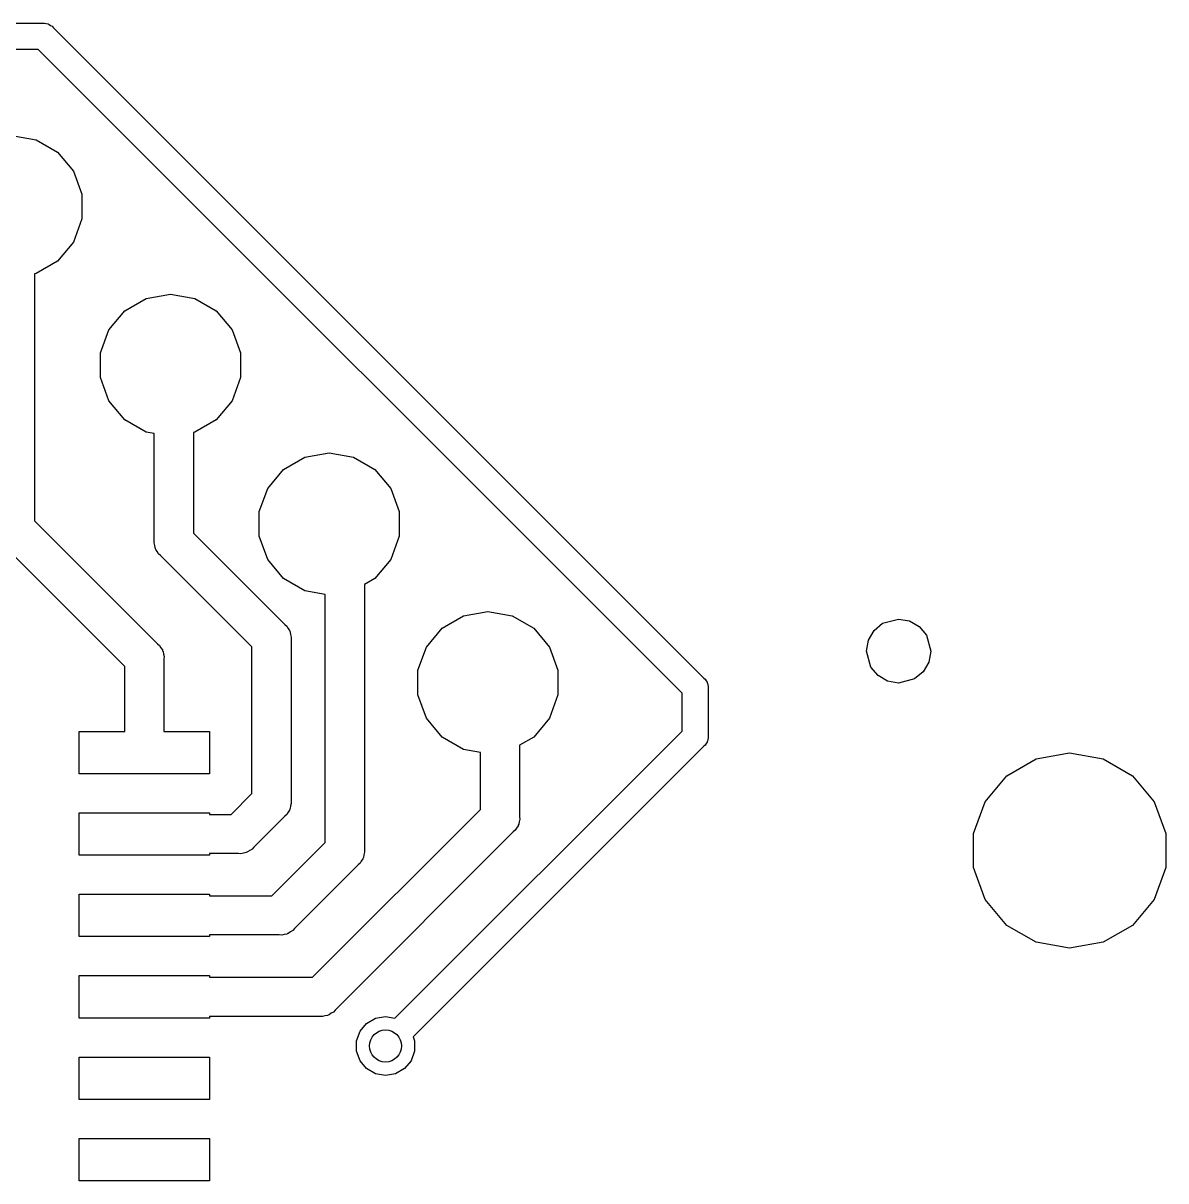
# Model space of a CAD drawing. Extents: x 109.3 to 187.7, y -145.2 to -64.7.
# Drawn here: x 169.9 to 187.72, y -94.03 to -75.97 of the extents above; entities that cross this region are included whole.
import ezdxf

# ---------------------------------------------------------------- set-up
doc = ezdxf.new("R2010")
doc.units = 0
doc.header["$MEASUREMENT"] = 0
doc.layers.add('BLACK', color=7, linetype='CONTINUOUS')

msp = doc.modelspace()

# ---------------------------------------------------------------- linework, layer by layer
at = {"layer": 'BLACK', "linetype": 'CONTINUOUS'}
for p, q in [((169.592, -75.9714), (170.209, -75.9714)), ((170.209, -75.9714), (170.236, -75.9691)), ((170.236, -75.9691), (170.262, -75.976)), ((170.262, -75.976), (170.289, -75.9807)), ((170.289, -75.9807), (170.297, -75.9852)), ((170.297, -75.9852), (170.305, -75.9876)), ((170.305, -75.9876), (170.327, -76.0031)), ((170.327, -76.0031), (170.351, -76.0165)), ((170.351, -76.0165), (170.368, -76.0372)), ((170.368, -76.0372), (180.516, -86.1846)), ((170.134, -76.3778), (169.667, -76.3778)), ((180.175, -86.4188), (170.134, -76.3778)), ((169.724, -77.7215), (170.104, -77.7884)), ((170.104, -77.7884), (170.437, -77.9809)), ((170.437, -77.9809), (170.685, -78.276)), ((170.685, -78.276), (170.817, -78.6379)), ((170.817, -78.6379), (170.817, -79.0231)), ((170.817, -79.0231), (170.685, -79.385)), ((170.685, -79.385), (170.437, -79.6801)), ((170.437, -79.6801), (170.104, -79.8727)), ((170.104, -79.8727), (170.078, -79.8772)), ((170.078, -79.8772), (170.078, -83.7318)), ((171.486, -80.4558), (171.82, -80.2632)), ((171.82, -80.2632), (172.199, -80.1964)), ((172.199, -80.1964), (172.579, -80.2632)), ((172.579, -80.2632), (172.912, -80.4558)), ((171.239, -80.7509), (171.486, -80.4558)), ((172.912, -80.4558), (173.16, -80.7509)), ((171.107, -81.1128), (171.239, -80.7509)), ((173.16, -80.7509), (173.291, -81.1128)), ((171.107, -81.498), (171.107, -81.1128)), ((173.291, -81.1128), (173.291, -81.498)), ((171.239, -81.8599), (171.107, -81.498)), ((173.291, -81.498), (173.16, -81.8599)), ((171.486, -82.155), (171.239, -81.8599)), ((173.16, -81.8599), (172.912, -82.155)), ((171.82, -82.3476), (171.486, -82.155)), ((172.912, -82.155), (172.579, -82.3476)), ((171.945, -82.3697), (171.82, -82.3476)), ((171.945, -84.0353), (171.945, -82.3697)), ((172.579, -82.3476), (172.555, -82.3517)), ((172.555, -82.3517), (172.555, -83.9223)), ((174.295, -82.7381), (174.674, -82.6712)), ((174.674, -82.6712), (175.053, -82.7381)), ((173.961, -82.9307), (174.295, -82.7381)), ((175.053, -82.7381), (175.387, -82.9307)), ((173.714, -83.2257), (173.961, -82.9307)), ((175.387, -82.9307), (175.635, -83.2257)), ((173.582, -83.5877), (173.714, -83.2257)), ((175.635, -83.2257), (175.766, -83.5877)), ((173.582, -83.9729), (173.582, -83.5877)), ((175.766, -83.5877), (175.766, -83.9729)), ((170.078, -83.7318), (171.998, -85.6515)), ((172.555, -83.9223), (173.98, -85.3477)), ((171.487, -86.0027), (169.567, -84.083)), ((171.942, -84.0756), (171.945, -84.0353)), ((171.952, -84.1146), (171.942, -84.0756)), ((171.959, -84.1545), (171.952, -84.1146)), ((173.714, -84.3348), (173.582, -83.9729)), ((175.766, -83.9729), (175.635, -84.3348)), ((171.966, -84.1662), (171.959, -84.1545)), ((171.97, -84.1794), (171.966, -84.1662)), ((171.993, -84.2125), (171.97, -84.1794)), ((172.013, -84.2475), (171.993, -84.2125)), ((172.044, -84.2735), (172.013, -84.2475)), ((173.469, -85.6989), (172.044, -84.2735)), ((173.961, -84.6299), (173.714, -84.3348)), ((175.635, -84.3348), (175.387, -84.6299)), ((174.295, -84.8224), (173.961, -84.6299)), ((175.387, -84.6299), (175.222, -84.7252)), ((174.612, -84.8784), (174.295, -84.8224)), ((175.222, -84.7252), (175.222, -88.8613)), ((174.612, -88.7483), (174.612, -84.8784)), ((176.436, -85.4056), (176.77, -85.213)), ((176.77, -85.213), (177.149, -85.1461)), ((177.149, -85.1461), (177.528, -85.213)), ((177.528, -85.213), (177.862, -85.4056)), ((173.98, -85.3477), (174.011, -85.3737)), ((174.011, -85.3737), (174.031, -85.4087)), ((174.031, -85.4087), (174.055, -85.4418)), ((176.189, -85.7006), (176.436, -85.4056)), ((177.862, -85.4056), (178.11, -85.7006)), ((183.17, -85.4417), (183.303, -85.3301)), ((183.303, -85.3301), (183.553, -85.2631)), ((183.553, -85.2631), (183.553, -85.2631)), ((183.553, -85.2631), (183.724, -85.2933)), ((183.724, -85.2933), (183.874, -85.3801)), ((183.874, -85.3801), (183.986, -85.5131)), ((174.055, -85.4418), (174.058, -85.4549)), ((174.058, -85.4549), (174.065, -85.4667)), ((174.065, -85.4667), (174.072, -85.5066)), ((174.072, -85.5066), (174.082, -85.5456)), ((174.082, -85.5456), (174.079, -85.5859)), ((174.079, -85.5859), (174.079, -88.0993)), ((183.083, -85.5921), (183.17, -85.4417)), ((183.986, -85.5131), (184.053, -85.7631)), ((171.998, -85.6515), (172.029, -85.6775)), ((172.029, -85.6775), (172.049, -85.7125)), ((172.049, -85.7125), (172.072, -85.7456)), ((172.072, -85.7456), (172.076, -85.7588)), ((172.076, -85.7588), (172.083, -85.7706)), ((172.083, -85.7706), (172.09, -85.8104)), ((173.469, -87.9863), (173.469, -85.6989)), ((176.057, -86.0626), (176.189, -85.7006)), ((178.11, -85.7006), (178.241, -86.0626)), ((183.053, -85.7631), (183.083, -85.5921)), ((183.12, -86.0131), (183.053, -85.7631)), ((183.053, -85.7631), (183.053, -85.7631)), ((184.053, -85.7631), (184.023, -85.9341)), ((184.053, -85.7631), (184.053, -85.7631)), ((172.09, -85.8104), (172.1, -85.8495)), ((172.1, -85.8495), (172.097, -85.8897)), ((172.097, -85.8897), (172.097, -87.0159)), ((184.023, -85.9341), (183.936, -86.0845)), ((171.487, -87.0159), (171.487, -86.0027)), ((176.057, -86.4477), (176.057, -86.0626)), ((178.241, -86.0626), (178.241, -86.4477)), ((183.232, -86.1461), (183.12, -86.0131)), ((183.936, -86.0845), (183.803, -86.1961)), ((180.516, -86.1846), (180.536, -86.202)), ((180.536, -86.202), (180.55, -86.2253)), ((180.55, -86.2253), (180.565, -86.2474)), ((180.565, -86.2474), (180.567, -86.2562)), ((180.567, -86.2562), (180.572, -86.264)), ((180.572, -86.264), (180.577, -86.2906)), ((180.577, -86.2906), (180.584, -86.3166)), ((183.382, -86.2329), (183.232, -86.1461)), ((183.553, -86.2631), (183.382, -86.2329)), ((183.803, -86.1961), (183.553, -86.2631)), ((183.553, -86.2631), (183.553, -86.2631)), ((176.189, -86.8097), (176.057, -86.4477)), ((178.241, -86.4477), (178.11, -86.8097)), ((180.175, -87.0124), (180.175, -86.4188)), ((180.584, -86.3166), (180.581, -86.3435)), ((180.581, -86.3435), (180.581, -87.0877)), ((176.436, -87.1047), (176.189, -86.8097)), ((178.11, -86.8097), (177.862, -87.1047)), ((170.776, -87.6763), (170.776, -87.0159)), ((170.776, -87.0159), (171.487, -87.0159)), ((172.097, -87.0159), (172.808, -87.0159)), ((172.808, -87.0159), (172.808, -87.6763)), ((175.699, -91.4883), (180.175, -87.0124)), ((176.77, -87.2973), (176.436, -87.1047)), ((177.862, -87.1047), (177.642, -87.2317)), ((180.55, -87.2059), (180.536, -87.2292)), ((180.565, -87.1838), (180.55, -87.2059)), ((180.567, -87.175), (180.565, -87.1838)), ((180.572, -87.1672), (180.567, -87.175)), ((180.577, -87.1406), (180.572, -87.1672)), ((180.584, -87.1146), (180.577, -87.1406)), ((180.581, -87.0877), (180.584, -87.1146)), ((180.516, -87.2466), (175.982, -91.7797)), ((177.032, -87.3436), (176.77, -87.2973)), ((177.032, -88.2333), (177.032, -87.3436)), ((177.642, -87.2317), (177.642, -88.3462)), ((180.536, -87.2292), (180.516, -87.2466)), ((185.699, -87.4433), (186.22, -87.3515)), ((186.22, -87.3515), (186.741, -87.4433)), ((185.241, -87.7078), (185.699, -87.4433)), ((186.741, -87.4433), (187.199, -87.7078)), ((172.808, -87.6763), (170.776, -87.6763)), ((184.901, -88.113), (185.241, -87.7078)), ((187.199, -87.7078), (187.539, -88.113)), ((173.144, -88.3113), (173.469, -87.9863)), ((174.079, -88.0993), (174.082, -88.1396)), ((184.72, -88.6101), (184.901, -88.113)), ((187.539, -88.113), (187.72, -88.6101)), ((170.776, -88.9463), (170.776, -88.2859)), ((170.776, -88.2859), (172.808, -88.2859)), ((172.808, -88.2859), (172.808, -88.3113)), ((174.031, -88.2765), (174.011, -88.3115)), ((174.055, -88.2434), (174.031, -88.2765)), ((174.058, -88.2302), (174.055, -88.2434)), ((174.065, -88.2185), (174.058, -88.2302)), ((174.072, -88.1786), (174.065, -88.2185)), ((174.082, -88.1396), (174.072, -88.1786)), ((174.414, -90.8513), (177.032, -88.2333)), ((172.808, -88.3113), (173.144, -88.3113)), ((173.98, -88.3375), (173.496, -88.8222)), ((174.011, -88.3115), (173.98, -88.3375)), ((177.621, -88.4772), (177.618, -88.4903)), ((177.628, -88.4654), (177.621, -88.4772)), ((177.635, -88.4255), (177.628, -88.4654)), ((177.646, -88.3865), (177.635, -88.4255)), ((177.642, -88.3462), (177.646, -88.3865)), ((177.543, -88.5844), (174.766, -91.3622)), ((177.574, -88.5584), (177.543, -88.5844)), ((177.595, -88.5234), (177.574, -88.5584)), ((177.618, -88.4903), (177.595, -88.5234)), ((184.72, -89.1391), (184.72, -88.6101)), ((187.72, -88.6101), (187.72, -89.1391)), ((173.496, -88.8222), (173.47, -88.8532)), ((173.779, -89.5813), (174.612, -88.7483)), ((172.808, -88.9463), (170.776, -88.9463)), ((173.257, -88.9209), (172.808, -88.9209)), ((172.808, -88.9209), (172.808, -88.9463)), ((173.298, -88.9244), (173.257, -88.9209)), ((173.337, -88.9139), (173.298, -88.9244)), ((173.376, -88.9069), (173.337, -88.9139)), ((173.388, -88.9001), (173.376, -88.9069)), ((173.401, -88.8966), (173.388, -88.9001)), ((173.435, -88.8734), (173.401, -88.8966)), ((173.47, -88.8532), (173.435, -88.8734)), ((175.198, -89.0054), (175.174, -89.0385)), ((175.201, -88.9922), (175.198, -89.0054)), ((175.208, -88.9805), (175.201, -88.9922)), ((175.215, -88.9406), (175.208, -88.9805)), ((175.225, -88.9016), (175.215, -88.9406)), ((175.222, -88.8613), (175.225, -88.9016)), ((175.123, -89.0995), (174.131, -90.0922)), ((175.154, -89.0735), (175.123, -89.0995)), ((175.174, -89.0385), (175.154, -89.0735)), ((184.901, -89.6362), (184.72, -89.1391)), ((187.72, -89.1391), (187.539, -89.6362)), ((170.776, -90.2163), (170.776, -89.5559)), ((170.776, -89.5559), (172.808, -89.5559)), ((172.808, -89.5559), (172.808, -89.5813)), ((172.808, -89.5813), (173.779, -89.5813)), ((185.241, -90.0414), (184.901, -89.6362)), ((187.539, -89.6362), (187.199, -90.0414)), ((174.131, -90.0922), (174.105, -90.1232)), ((185.699, -90.3059), (185.241, -90.0414)), ((187.199, -90.0414), (186.741, -90.3059)), ((172.808, -90.2163), (170.776, -90.2163)), ((173.892, -90.1909), (172.808, -90.1909)), ((172.808, -90.1909), (172.808, -90.2163)), ((173.933, -90.1944), (173.892, -90.1909)), ((173.972, -90.1839), (173.933, -90.1944)), ((174.011, -90.1769), (173.972, -90.1839)), ((174.023, -90.1701), (174.011, -90.1769)), ((174.036, -90.1666), (174.023, -90.1701)), ((174.07, -90.1434), (174.036, -90.1666)), ((174.105, -90.1232), (174.07, -90.1434)), ((186.22, -90.3977), (185.699, -90.3059)), ((186.741, -90.3059), (186.22, -90.3977)), ((170.776, -91.4863), (170.776, -90.8259)), ((170.776, -90.8259), (172.808, -90.8259)), ((172.808, -90.8259), (172.808, -90.8513)), ((172.808, -90.8513), (174.414, -90.8513)), ((174.766, -91.3622), (174.74, -91.3932)), ((172.808, -91.4863), (170.776, -91.4863)), ((174.527, -91.4609), (172.808, -91.4609)), ((172.808, -91.4609), (172.808, -91.4863)), ((174.568, -91.4644), (174.527, -91.4609)), ((174.607, -91.4539), (174.568, -91.4644)), ((174.646, -91.4469), (174.607, -91.4539)), ((174.658, -91.4401), (174.646, -91.4469)), ((174.671, -91.4366), (174.658, -91.4401)), ((174.705, -91.4134), (174.671, -91.4366)), ((174.74, -91.3932), (174.705, -91.4134)), ((175.256, -91.5701), (175.395, -91.4902)), ((175.395, -91.4902), (175.552, -91.4624)), ((175.552, -91.4624), (175.699, -91.4883)), ((175.099, -91.8427), (175.154, -91.6925)), ((175.154, -91.6925), (175.256, -91.5701)), ((175.099, -92.0025), (175.099, -91.8427)), ((175.982, -91.7797), (176.005, -91.8427)), ((176.005, -91.8427), (176.005, -92.0025)), ((175.154, -92.1527), (175.099, -92.0025)), ((176.005, -92.0025), (175.951, -92.1527)), ((170.776, -92.7563), (170.776, -92.0959)), ((170.776, -92.0959), (172.808, -92.0959)), ((172.808, -92.0959), (172.808, -92.7563)), ((175.256, -92.2751), (175.154, -92.1527)), ((175.951, -92.1527), (175.848, -92.2751)), ((175.395, -92.355), (175.256, -92.2751)), ((175.552, -92.3828), (175.395, -92.355)), ((175.709, -92.355), (175.552, -92.3828)), ((175.848, -92.2751), (175.709, -92.355)), ((172.808, -92.7563), (170.776, -92.7563)), ((170.776, -94.0263), (170.776, -93.3659)), ((170.776, -93.3659), (172.808, -93.3659)), ((172.808, -93.3659), (172.808, -94.0263)), ((172.808, -94.0263), (170.776, -94.0263))]:
    msp.add_line(p, q, dxfattribs=at)
at = {"layer": 'BLACK'}
msp.add_circle((175.552, -91.9226), 0.25, dxfattribs=at)

doc.saveas('drawing.dxf')
